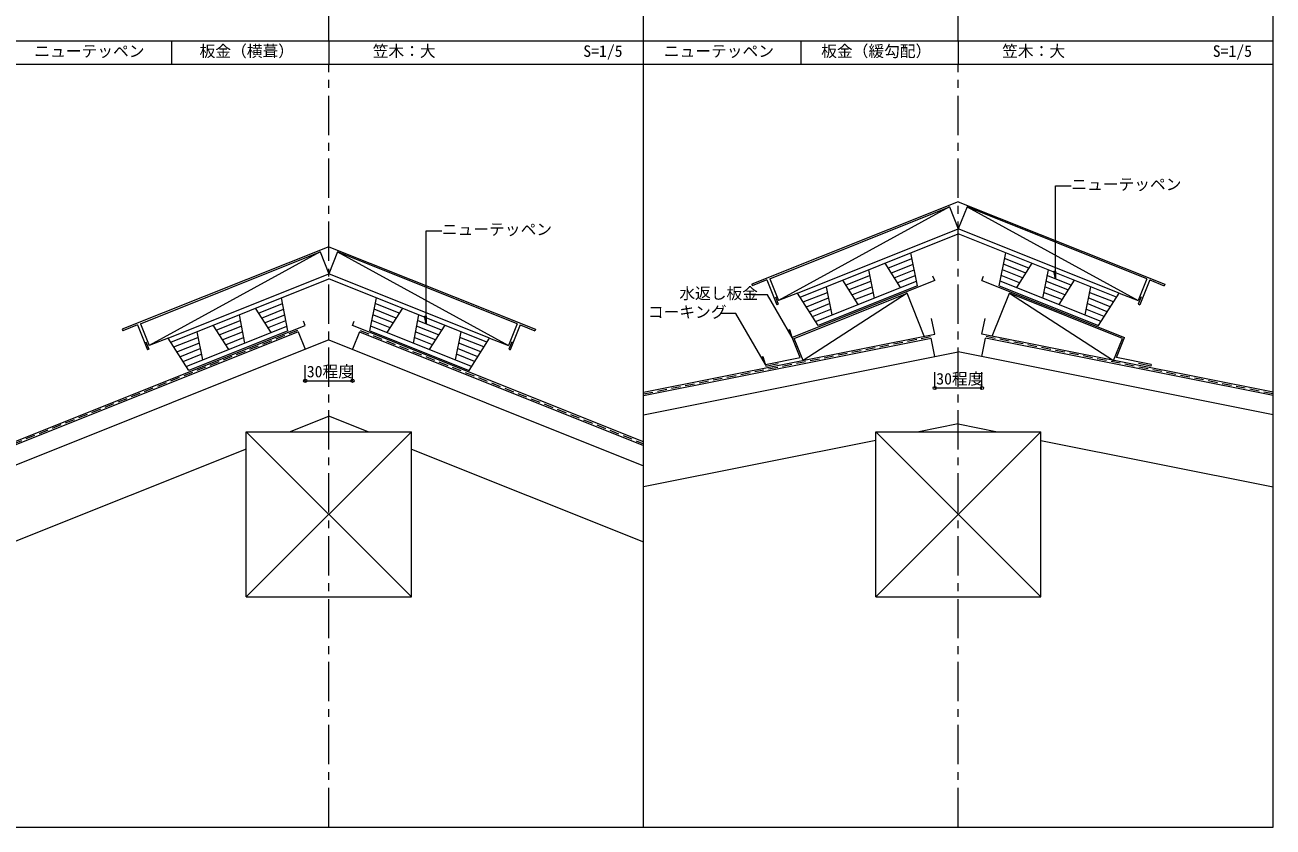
# Model space of a CAD drawing. Units: millimetres, scale not verified. Extents: x -28050 to 27950, y -10000 to 10000.
# Drawn here: x 12088 to 27950, y -10000 to 200 of the extents above; entities that cross this region are included whole.
import ezdxf
from ezdxf.enums import TextEntityAlignment as Align

# ---------------------------------------------------------------- set-up
doc = ezdxf.new("R2010")
doc.units = ezdxf.units.MM
doc.header["$LTSCALE"] = 100
doc.linetypes.add('CHAIN1', pattern=[8, 5, -1, 1, -1])
doc.linetypes.add('DASHED1', pattern=[1.8, 1.2, -0.6])
for name, color, linetype, lineweight in [('0-0', 4, 'CHAIN1', 18), ('0-1', 4, 'Continuous', 18), ('0-2', 7, 'DASHED1', 18), ('0-3', 2, 'Continuous', 18), ('0-4', 3, 'Continuous', 18), ('0-5', 7, 'Continuous', 18), ('1-5', 7, 'Continuous', 18), ('1-A', 7, 'Continuous', 18)]:
    doc.layers.add(name, color=color, linetype=linetype, lineweight=lineweight)
doc.styles.add('ＭＳ ゴシック', font='')
doc.styles.get('ＭＳ ゴシック').set_extended_font_data('MS Gothic')

msp = doc.modelspace()

# ---------------------------------------------------------------- linework, layer by layer
at = {"layer": '0-0'}
for p, q in [((15949.7, 0), (15949.7, 9700)), ((23949.7, 0), (23949.7, 9700)), ((15949.7, -10000), (15949.7, -300)), ((23949.7, -10000), (23949.7, -300))]:
    msp.add_line(p, q, dxfattribs=at)
at = {"layer": '0-1'}
for p, q in [((21554.1, -3027.4), (23838.1, -2113.8)), ((23838.1, -2113.8), (21665.5, -3306)), ((23838.1, -2113.8), (23949.9, -2392.4)), ((24060.9, -2113.8), (23949.1, -2392.4)), ((26345, -3027.4), (24060.9, -2113.8)), ((24060.9, -2113.8), (26233.6, -3306)), ((13554.3, -3599.9), (15838.3, -2686.3)), ((15838.3, -2686.3), (13665.7, -3878.4)), ((15838.3, -2686.3), (15949.7, -2964.8)), ((16061.2, -2686.3), (15949.7, -2964.8)), ((18345.2, -3599.9), (16061.2, -2686.3)), ((16061.2, -2686.3), (18233.8, -3878.4)), ((21554.1, -3027.4), (21665.5, -3306)), ((26345, -3027.4), (26233.6, -3306)), ((26345, -3027.4), (26233.6, -3306)), ((21906.9, -3209.4), (21665.5, -3306)), ((21864.8, -3786.5), (23299.7, -3212.5)), ((23299.7, -3212.5), (21976.3, -4065)), ((23517.4, -3756.8), (23299.7, -3212.5)), ((24382.1, -3756.8), (24599.8, -3212.5)), ((24599.8, -3212.5), (25923.2, -4065)), ((26034.6, -3786.5), (24599.8, -3212.5)), ((25992.2, -3209.4), (26233.6, -3306)), ((13554.3, -3599.9), (13665.7, -3878.4)), ((18345.2, -3599.9), (18233.8, -3878.4)), ((15560.6, -3702.1), (11949.7, -5146.4)), ((15949.7, -3804.9), (11949.7, -5404.9)), ((13907.1, -3781.9), (13665.7, -3878.4)), ((15560.6, -3702.1), (15649.7, -3924.9)), ((15949.7, -3804.9), (19949.7, -5404.9)), ((16338.9, -3702.1), (16249.7, -3924.9)), ((16338.9, -3702.1), (19949.7, -5146.4)), ((17992.4, -3781.9), (18233.8, -3878.4)), ((19949.7, -4511.7), (23602.7, -3781.1)), ((21976.3, -4065), (21864.8, -3786.5)), ((23649.7, -4016.4), (23602.7, -3781.1)), ((24249.7, -4016.4), (24296.8, -3781.1)), ((27949.7, -4511.7), (24296.8, -3781.1)), ((25923.2, -4065), (26034.6, -3786.5)), ((19949.7, -4756.4), (23949.7, -3956.4)), ((27949.7, -4756.4), (23949.7, -3956.4)), ((15449.7, -4974.2), (15949.7, -4774.2)), ((16449.7, -4974.2), (15949.7, -4774.2)), ((23949.7, -4874.2), (23449.7, -4974.2)), ((23949.7, -4874.2), (24449.7, -4974.2)), ((16999.7, -7074.2), (14899.7, -4974.2)), ((24999.7, -7074.2), (22899.7, -4974.2)), ((14899.7, -5194.2), (11949.7, -6374.2)), ((16999.7, -5194.2), (19949.7, -6374.2)), ((22899.7, -5084.2), (19949.7, -5674.2)), ((24999.7, -5084.2), (27949.7, -5674.2)), ((14899.7, -7074.2), (16999.7, -7074.2)), ((22899.7, -7074.2), (24999.7, -7074.2))]:
    msp.add_line(p, q, dxfattribs=at)
for points in [[(14899.7, -7074.2), (14899.7, -4974.2), (16999.7, -4974.2)], [(16999.7, -7074.2), (16999.7, -4974.2), (14899.7, -7074.2)], [(22899.7, -7074.2), (22899.7, -4974.2), (24999.7, -4974.2)], [(24999.7, -7074.2), (24999.7, -4974.2), (22899.7, -7074.2)]]:
    msp.add_lwpolyline(points, dxfattribs=at)
at = {"layer": '0-2'}
for p, q in [((15553.2, -3683.5), (11949.7, -5124.9)), ((16346.3, -3683.5), (19949.7, -5124.9)), ((19949.7, -4491.3), (23598.7, -3761.5)), ((27949.7, -4491.3), (24300.7, -3761.5))]:
    msp.add_line(p, q, dxfattribs=at)
at = {"layer": '0-3'}
for p, q in [((11949.7, -5103.3), (15649.7, -3623.3)), ((15649.7, -3623.3), (15627.5, -3567.6)), ((16249.7, -3623.3), (16272, -3567.6)), ((19949.7, -5103.3), (16249.7, -3623.3))]:
    msp.add_line(p, q, dxfattribs=at)
for points in [[(19949.7, -4470.9), (23649.7, -3730.9), (23610.5, -3534.7)], [(27949.7, -4470.9), (24249.7, -3730.9), (24289, -3534.7)]]:
    msp.add_lwpolyline(points, dxfattribs=at)
at = {"layer": '0-4'}
for p, q in [((19949.7, 0), (19949.7, 10000)), ((27949.7, 0), (27949.7, 10000)), ((27949.7, 0), (27949.7, 10000)), ((11949.7, 0), (19949.7, 0)), ((13949.7, 0), (13949.7, -300)), ((15949.7, 0), (15949.7, -300)), ((19949.7, 0), (27949.7, 0)), ((19949.7, -10000), (19949.7, 0)), ((21949.7, 0), (21949.7, -300)), ((23949.7, 0), (23949.7, -300)), ((27949.7, -10000), (27949.7, 0)), ((11949.7, -300), (19949.7, -300)), ((19949.7, -300), (27949.7, -300)), ((23649.9, -3050.9), (23627.7, -2995.2)), ((24249.5, -3050.9), (24271.8, -2995.2)), ((21516.9, -3042.3), (21331.2, -3116.6)), ((21516.9, -3042.3), (21643.2, -3358)), ((23649.9, -3050.9), (21838.8, -3775.3)), ((24249.5, -3050.9), (26060.6, -3775.3)), ((26382.1, -3042.3), (26255.9, -3358)), ((26382.1, -3042.3), (26255.9, -3358)), ((26382.1, -3042.3), (26567.8, -3116.6)), ((21624.6, -3257.7), (21661.8, -3350.5)), ((26274.4, -3257.7), (26237.3, -3350.5)), ((21661.8, -3350.5), (21643.2, -3358)), ((26237.3, -3350.5), (26255.9, -3358)), ((13517.1, -3614.8), (13331.4, -3689)), ((13517.1, -3614.8), (13643.4, -3930.4)), ((18382.3, -3614.8), (18256.1, -3930.4)), ((18382.3, -3614.8), (18568, -3689)), ((21940.6, -4029.6), (21838.8, -3775.3)), ((25958.9, -4029.6), (26060.6, -3775.3)), ((13624.8, -3830.2), (13662, -3923)), ((13662, -3923), (13643.4, -3930.4)), ((18274.6, -3830.2), (18237.5, -3923)), ((18237.5, -3923), (18256.1, -3930.4)), ((21499.4, -4117.8), (21940.6, -4029.6)), ((26400, -4117.8), (25958.9, -4029.6)), ((11949.7, -10000), (19949.7, -10000)), ((19949.7, -10000), (27949.7, -10000))]:
    msp.add_line(p, q, dxfattribs=at)
for points in [[(-4050.3, -10000), (-4050.3, 0), (3949.7, 0), (11949.7, 0), (19949.7, 0)], [(23949.5, -2047.7), (21323.8, -3098), (21331.2, -3116.6)], [(23949.5, -2047.7), (26575.3, -3098), (26567.8, -3116.6)], [(15949.7, -2620.2), (13324, -3670.5), (13331.4, -3689)], [(15949.7, -2620.2), (18575.5, -3670.5), (18568, -3689)], [(21499.4, -4117.8), (21503.4, -4137.4), (21660.3, -4106.1)], [(26400, -4117.8), (26396.1, -4137.4), (26239.1, -4106.1)]]:
    msp.add_lwpolyline(points, dxfattribs=at)
at = {"layer": '0-5'}
for p, q in [((21907.3, -3209.4), (23949.9, -2392.4)), ((21940, -3261), (23949.9, -2457)), ((25992.2, -3209.4), (23949.5, -2392.4)), ((25959.5, -3261), (23949.5, -2457)), ((23015.1, -2830.9), (23211.2, -3140.2)), ((23054.4, -2892.8), (23360.5, -2770.3)), ((23093.6, -2954.6), (23374.8, -2842.1)), ((23429.5, -3117.5), (23346.3, -2698.5)), ((24469.9, -3117.5), (24553.2, -2698.5)), ((24805.9, -2954.6), (24524.7, -2842.1)), ((24845.1, -2892.8), (24538.9, -2770.3)), ((24884.3, -2830.9), (24688.3, -3140.2)), ((13907.1, -3781.9), (15949.7, -2964.8)), ((17992.4, -3781.9), (15949.7, -2964.8)), ((22516.8, -3107.8), (22823, -2985.3)), ((22808.7, -2913.5), (22880.1, -3272.7)), ((23132.8, -3016.5), (23389.1, -2914)), ((23172, -3078.4), (23403.4, -2985.8)), ((24727.5, -3078.4), (24496.1, -2985.8)), ((24766.7, -3016.5), (24510.4, -2914)), ((25090.8, -2913.5), (25019.4, -3272.7)), ((25382.7, -3107.8), (25076.5, -2985.3)), ((13939.8, -3833.4), (15949.7, -3029.4)), ((17959.7, -3833.4), (15949.7, -3029.4)), ((22136, -3570.3), (23417.6, -3057.6)), ((23429.5, -3117.5), (22168.7, -3621.8)), ((22271.1, -3128.5), (22342.5, -3487.7)), ((22477.6, -3045.9), (22673.6, -3355.3)), ((22556, -3169.7), (22837.2, -3057.2)), ((22595.2, -3231.5), (22851.5, -3129)), ((24469.9, -3117.5), (25730.8, -3621.8)), ((25763.5, -3570.3), (24481.8, -3057.6)), ((25304.3, -3231.5), (25048, -3129)), ((25343.5, -3169.7), (25062.3, -3057.2)), ((25421.9, -3045.9), (25225.9, -3355.3)), ((25628.4, -3128.5), (25557, -3487.7)), ((15429.3, -3690), (15346.1, -3270.9)), ((16470.1, -3690), (16553.4, -3270.9)), ((22168.7, -3621.8), (21907.3, -3209.4)), ((21979.2, -3322.8), (22285.4, -3200.4)), ((22018.4, -3384.7), (22299.6, -3272.2)), ((22634.4, -3293.4), (22865.8, -3200.8)), ((25265.1, -3293.4), (25033.7, -3200.8)), ((25881.1, -3384.7), (25599.8, -3272.2)), ((25920.3, -3322.8), (25614.1, -3200.4)), ((25730.8, -3621.8), (25992.2, -3209.4)), ((14808.5, -3485.9), (14879.8, -3845.1)), ((15014.9, -3403.4), (15211, -3712.7)), ((15054.1, -3465.2), (15360.3, -3342.7)), ((15093.3, -3527.1), (15374.6, -3414.6)), ((15132.6, -3589), (15388.9, -3486.4)), ((16766.9, -3589), (16510.6, -3486.4)), ((16806.1, -3527.1), (16524.9, -3414.6)), ((16845.3, -3465.2), (16539.1, -3342.7)), ((16884.5, -3403.4), (16688.5, -3712.7)), ((17091, -3485.9), (17019.6, -3845.1)), ((22057.6, -3446.6), (22313.9, -3344)), ((22096.8, -3508.4), (22328.2, -3415.9)), ((25802.7, -3508.4), (25571.3, -3415.9)), ((25841.9, -3446.6), (25585.6, -3344)), ((14135.8, -4142.8), (15417.4, -3630.1)), ((14477.4, -3618.4), (14673.4, -3927.7)), ((14516.6, -3680.3), (14822.7, -3557.8)), ((14555.8, -3742.1), (14837, -3629.6)), ((15171.8, -3650.8), (15403.2, -3558.3)), ((17763.7, -4142.8), (16482, -3630.1)), ((16727.7, -3650.8), (16496.3, -3558.3)), ((17343.7, -3742.1), (17062.5, -3629.6)), ((17382.9, -3680.3), (17076.7, -3557.8)), ((17422.1, -3618.4), (17226.1, -3927.7)), ((14168.5, -4194.3), (13907.1, -3781.9)), ((13979, -3895.3), (14285.2, -3772.8)), ((15429.3, -3690), (14168.5, -4194.3)), ((14270.9, -3701), (14342.3, -4060.2)), ((14595, -3804), (14851.3, -3701.5)), ((14634.2, -3865.9), (14865.6, -3773.3)), ((16470.1, -3690), (17731, -4194.3)), ((17265.3, -3865.9), (17033.9, -3773.3)), ((17304.5, -3804), (17048.2, -3701.5)), ((17628.6, -3701), (17557.2, -4060.2)), ((17920.5, -3895.3), (17614.3, -3772.8)), ((17731, -4194.3), (17992.4, -3781.9)), ((14018.2, -3957.2), (14299.4, -3844.7)), ((14057.4, -4019), (14313.7, -3916.5)), ((17842.1, -4019), (17585.8, -3916.5)), ((17881.3, -3957.2), (17600, -3844.7)), ((14096.6, -4080.9), (14328, -3988.3)), ((17802.9, -4080.9), (17571.5, -3988.3))]:
    msp.add_line(p, q, dxfattribs=at)
at = {"layer": '1-5'}
for p, q in [((21524, -3230), (21324, -3230)), ((21838.8, -3775.3), (21524, -3230))]:
    msp.add_line(p, q, dxfattribs=at)
for points in [[(25185.9, -3029.1), (25185.9, -1843.8), (25385.9, -1843.8)], [(17186.2, -3601.6), (17186.2, -2416.2), (17386.2, -2416.2)], [(21499.4, -4117.8), (21124.2, -3468), (20924.2, -3468)]]:
    msp.add_lwpolyline(points, dxfattribs=at)
for points in [[(25185.9, -3029.1), (25163.8, -2929.1), (25185.9, -2929.1)], [(17186.2, -3601.6), (17164, -3501.6), (17186.2, -3501.6)], [(21838.8, -3775.3), (21808, -3677.6), (21788.8, -3688.7)], [(21499.4, -4117.8), (21468.6, -4020.1), (21449.4, -4031.2)]]:
    msp.add_lwpolyline(points, close=True, dxfattribs=at)
for points in [[(25185.9, -3029.1), (25163.8, -2929.1), (25185.9, -2929.1)], [(17186.2, -3601.6), (17164, -3501.6), (17186.2, -3501.6)], [(21838.8, -3775.3), (21808, -3677.6), (21788.8, -3688.7)], [(21499.4, -4117.8), (21468.6, -4020.1), (21449.4, -4031.2)]]:
    msp.add_solid(points, dxfattribs=at)
at = {"layer": '1-A'}
for p, q in [((15649.7, -4324.9), (15649.7, -4124.9)), ((16249.7, -4324.9), (16249.7, -4124.9)), ((23649.7, -4416.4), (23649.7, -4216.4)), ((24249.7, -4416.4), (24249.7, -4216.4)), ((15649.7, -4324.9), (16249.7, -4324.9)), ((23649.7, -4416.4), (24249.7, -4416.4))]:
    msp.add_line(p, q, dxfattribs=at)
at = {"layer": '1-A', "color": 5}
for centre in [(15649.7, -4324.9), (15649.7, -4324.9), (16249.7, -4324.9), (16249.7, -4324.9), (23649.7, -4416.4), (23649.7, -4416.4), (24249.7, -4416.4), (24249.7, -4416.4)]:
    msp.add_circle(centre, 20, dxfattribs=at)

# ---------------------------------------------------------------- texts
at = {"layer": '0-1', "color": 7, "style": 'ＭＳ ゴシック'}
for s, p in [('ニューテッペン', (12207.1, -250)), ('板金（横葺）', (14307.1, -250)), ('笠木：大', (16507.1, -250)), ('S=1/5', (19183.6, -250)), ('ニューテッペン', (20207.1, -250)), ('板金（緩勾配）', (22207.1, -250)), ('笠木：大', (24507.1, -250)), ('S=1/5', (27183.6, -250))]:
    msp.add_text(s, height=146.6, dxfattribs=at).set_placement(p, align=Align.BOTTOM_LEFT)
at = {"layer": '1-5', "style": 'ＭＳ ゴシック'}
for s, p in [('ニューテッペン', (25385.9, -1943.8)), ('ニューテッペン', (17386.2, -2516.2)), ('水返し板金', (20404, -3330)), ('コーキング', (20004.2, -3568))]:
    msp.add_text(s, height=146.6, dxfattribs=at).set_placement(p, align=Align.BOTTOM_LEFT)
at = {"layer": '1-A', "style": 'ＭＳ ゴシック'}
for p in [(15669.7, -4324.9), (23669.7, -4416.4)]:
    msp.add_text('30程度', height=146.6, dxfattribs=at).set_placement(p, align=Align.BOTTOM_LEFT)

doc.saveas('drawing.dxf')
